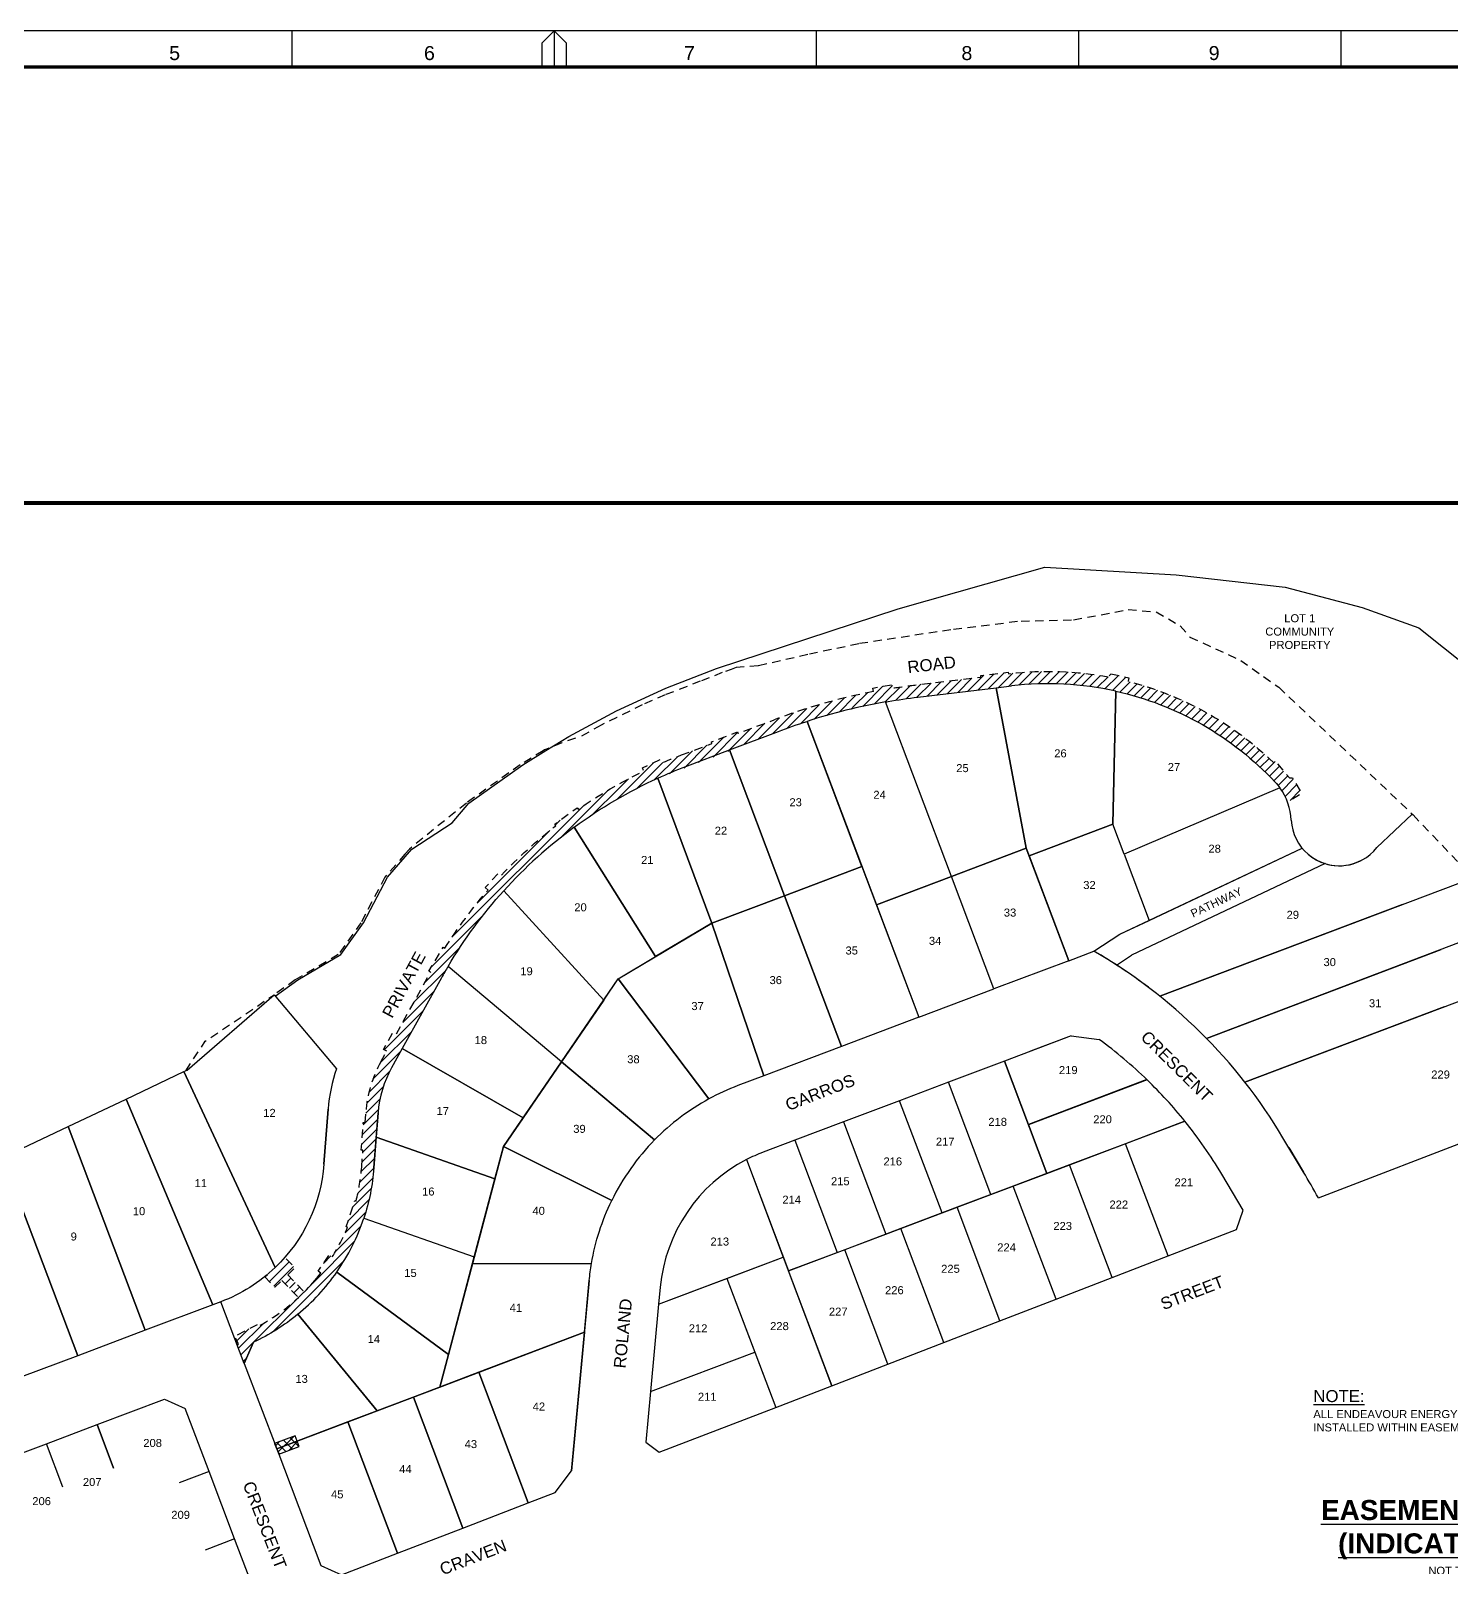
# Paper-space layout 'Duct (2)' of a CAD drawing. Header units: metres. Extents: x 5 to 810, y -4 to 572.
# Drawn here: x 276.8 to 631.6, y 188.1 to 572.1 of the extents above; entities that cross this region are included whole.
import ezdxf
from ezdxf.enums import TextEntityAlignment as Align

# ---------------------------------------------------------------- set-up
doc = ezdxf.new("R2010")
doc.units = ezdxf.units.M
doc.header["$LTSCALE"] = 0.7
doc.linetypes.add('Dash', pattern=[5, 3, -2])
for name, color, linetype in [('_User Miscellaneous1', 3, 'Continuous'), ('Cadastre Developer_SP_NEW', 4, 'Continuous'), ('Cadastre Roads_SP_EXT', 4, 'Continuous'), ('Notes', 7, 'Continuous'), ('SupportsUG_SP_EXT', 7, 'Continuous')]:
    doc.layers.add(name, color=color, linetype=linetype)
doc.styles.add('ARIAL', font='arial.ttf', dxfattribs={"height": 2})
doc.styles.add('iecISOCP', font='isocp.shx')
doc.styles.get("Standard").update_dxf_attribs({"font": 'arial.ttf'})
pattern_1 = [(45, (-957.3103754506483, 7.516960504043709), (-1.122532015133644, 1.122532015133644), [])]

# ---------------------------------------------------------------- blocks, each defined once
blk = doc.blocks.new('A1_FRAME_TITLE')
at = {"layer": 'Notes', "linetype": 'Continuous'}
for p, q in [((351.1503024543155, 565.4226278895176), (351.1503024543155, 574.4665877261273)), ((413.6591915269796, 571.4665877261273), (416.6591915269796, 574.4665877261273)), ((416.6591915269796, 574.4665877261273), (416.6591915269796, 565.4226278895176)), ((416.6591915269796, 574.4665877261273), (419.6591915269796, 571.4665877261273)), ((482.1680805996434, 565.4226278895176), (482.1680805996434, 574.4665877261275)), ((547.6769696723075, 565.4226278895176), (547.6769696723075, 574.4665877261275)), ((613.1858587449715, 565.4226278895176), (613.1858587449715, 574.4665877261275)), ((413.6591915269796, 565.4226278895176), (413.6591915269796, 571.4665877261273)), ((419.6591915269796, 571.4665877261273), (419.6591915269796, 565.4226278895176))]:
    blk.add_line(p, q, dxfattribs=at)
at = {"layer": 'Notes', "color": 7, "linetype": 'Continuous'}
blk.add_lwpolyline([(14.56189725438588, -1.860885461775524), (818.756485799573, -1.860885461775524), (818.7564857995733, 574.4665877261275), (14.56189725438588, 574.4665877261273)], close=True, dxfattribs=at)
at = {"layer": 'Notes', "color": 7, "linetype": 'Continuous', "const_width": 0.8}
blk.add_lwpolyline([(23.60585709099558, 7.183074374834177), (809.7125259629634, 7.183074374834177), (809.7125259629636, 565.4226278895176), (23.60585709099558, 565.4226278895176)], close=True, dxfattribs=at)
at = {"layer": 'Notes', "color": 7, "style": 'ARIAL'}
for s, p in [('5', (320.478286852704, 567.1332776528639)), ('6', (384.10969960492, 567.1332776528639)), ('7', (449.0571808162485, 567.1332776528639)), ('8', (518.3344910642804, 567.1332776528639)), ('9', (580.0884817394176, 567.1332776528639))]:
    blk.add_text(s, height=3.50000011, dxfattribs=at).set_placement(p)
at = {"layer": 'Notes', "color": 7}
blk.add_attdef('EPD_REF_NO', text='', height=5, dxfattribs=at).set_placement((774.726771091829, 53.98187509759555), align=Align.CENTER)
at = {"layer": 'Notes', "color": 3, "style": 'iecISOCP', "flags": 8}
blk.add_attdef('VERSION_NO', text='', height=2.5, rotation=90, dxfattribs=at).set_placement((287.4224012798108, 45.74993239720948), align=Align.MIDDLE_CENTER)
at = {"layer": 'Notes', "color": 7, "style": 'ARIAL'}
for tag, p in [('CAP_NO', (498.5478923660193, 44.66700528650244)), ('IE_NUM', (498.4101359559043, 39.02012589159403)), ('REF_No_1', (320.6008561090195, 33.51949993216431)), ('REF_1', (342.16054493258, 33.51949993216431)), ('GEN_WO', (427.0684635505513, 32.97317748341493)), ('HV_SWITCH', (498.8234070691183, 33.3732449213046)), ('REF_No_2', (320.6008561090195, 27.51949993216431)), ('REF_2', (342.16054493258, 27.51949993216431)), ('OH_WO', (427.0684635505513, 27.02163636722753)), ('UBD_REF', (498.4101359559043, 27.03772077557437)), ('REF_No_3', (320.6008561090195, 21.51949993216431)), ('REF_3', (342.16054493258, 21.51949993216431)), ('UG_WO', (427.0684635505513, 21.2620772497778)), ('GIS_MAP_No', (498.4101359559043, 21.25311211542544)), ('REF_No_4', (320.6008561090195, 15.51949993216431)), ('REF_4', (342.16054493258, 15.51949993216431)), ('SUB_WO', (427.0684635505513, 15.02163636722753)), ('HV_OP_DIAG', (498.6866353999584, 15.4090681917512)), ('LGA', (498.3055387675075, 8.98739204353933))]:
    blk.add_attdef(tag, p, '', height=2, dxfattribs=at)
at = {"layer": 'Notes', "color": 7, "style": 'ARIAL', "width": 1.1}
for tag, p in [('T1', (669.7336692303045, 40.67536771758068)), ('T2', (669.7336692303045, 35.55624569445263)), ('T3', (669.7336692303045, 30.12998309593559)), ('T4', (669.7336692303045, 24.8674701717573)), ('T5', (669.7336692303045, 19.44120757324026)), ('T6', (669.7336692303045, 14.17869464906198))]:
    blk.add_attdef(tag, text='', height=3.5, dxfattribs=at).set_placement(p, align=Align.CENTER)
at = {"layer": 'Notes', "color": 7, "style": 'ARIAL'}
for tag, height, p in [('scale', 2, (553.1163330364025, 34.47879369444263)), ('DRAWN', 2, (553.1163330364025, 26.1405603708929)), ('REV', 5, (805.4143986404372, 18.30539066585652)), ('CHD', 2, (553.1163330364025, 10.1405603708929)), ('DESIGN', 2, (590.976771091829, 10.36449731482571))]:
    blk.add_attdef(tag, text='', height=height, dxfattribs=at).set_placement(p, align=Align.CENTER)
blk.add_attdef('NUM', text='', height=7, dxfattribs=at).set_placement((777.726771091829, 21.32844329410909), align=Align.MIDDLE_CENTER)
for tag, p in [('NS', (777.4805689320945, 9.328486294109098)), ('SHTS', (789.290632990849, 9.328486294109098))]:
    blk.add_attdef(tag, text='', height=2, dxfattribs=at).set_placement(p, align=Align.MIDDLE)
at = {"layer": 'Notes', "style": 'iecISOCP'}
blk.add_attdef('ExportID', (23.62921160434024, 3.555971570965539), '', height=2.5, dxfattribs=at)
at = {"layer": 'Notes', "style": 'iecISOCP', "flags": 1}
for tag, p in [('ProjectType', (28.72233209693896, -25.6308994435426)), ('ProjectNumber', (38.10789362805436, -25.65165894736037)), ('DrawingNumber', (50.06152033880592, -25.63730838869446)), ('ProjectDescription', (62.11194465570709, -25.65905488745761)), ('ExportDate', (74.83183704496761, -25.6233143656475)), ('ExportUserName', (83.70228826455362, -25.63399521623455)), ('DesignerCompanyName', (96.03208477340041, -25.62734495734071)), ('ExportAreaOfInterest', (111.6473673675904, -25.6474283478808)), ('GIS_SUCCESS', (126.5449747794112, -25.61438358319015)), ('CAD_SUCCESS', (136.3362849891977, -25.61669671671848)), ('DEPOTCODE', (146.6534018849935, -25.710726464245)), ('ExportCategories', (154.6303710762857, -25.63105814537289)), ('Comments', (168.9326072871426, -25.71690044074285)), ('EPD_-_VERSION_1.5', (176.3500769049209, -25.71690044074285))]:
    blk.add_attdef(tag, p, '', height=1, dxfattribs=at)

psp = doc.layouts.new('Duct (2)')

# ---------------------------------------------------------------- hatches: boundary and pattern name
at = {"layer": '_User Miscellaneous1'}
h = psp.add_hatch(dxfattribs=at)
h.set_pattern_fill('ANSI31', color=3, scale=0.5)
h.set_pattern_definition(pattern_1)
h.paths.add_polyline_path([(550.9067073792621, 409.50823345819), (551.1019802715682, 410.3872017873589), (546.2502681683336, 411.4650652598727), (546.0549952758529, 410.5860969307039, 0.07692051414474656), (521.4175988950083, 411.4298724630464), (521.0149548489653, 411.3816060744364), (520.9681792617712, 411.7718136808041), (514.067582098528, 410.9446143129978), (514.1143576855475, 410.5544067084927), (498.0041121504903, 408.6232137161015, 0.009776483468760803), (492.1721871058035, 407.8081670200507), (492.0153895394697, 408.6954487221453), (487.1212215918868, 407.8305671684582), (487.2780191488475, 406.9432854653119, 0.008108584808235958), (482.4987842193636, 405.936464610259), (482.4987842193636, 402.768832217017, -0.01342715564156093), (490.2591666856251, 404.3535820389304, -0.001187), (490.9490586856782, 404.4735800394926, -0.01269681613619627), (498.3607589942892, 405.5517041563547), (517.9332656856795, 407.8930220393602), (521.7750724496946, 408.3525903602552, -0.08470890915263705), (547.8151346856548, 407.0506210386891, -0.1513109273701783), (587.6259616635746, 384.2926581270851, -0.03093436720442471), (588.8052746856638, 382.8616980392624, -0.06656993552438127), (590.692508740198, 379.3614841413428), (594.2497756197054, 381.4817303739626), (591.934822893113, 385.365668259016), (591.1743299902237, 385.3849190235276), (587.5633123319649, 389.5454133249957), (587.1757676106581, 389.2090516504038, 0.1311431830837085)])
h = psp.add_hatch(dxfattribs=at)
h.set_pattern_fill('ANSI31', color=3, scale=0.5)
h.set_pattern_definition(pattern_1)
h.paths.add_polyline_path([(482.4987842193636, 405.9364646102589, 0.03481477905170576), (462.4478272268116, 399.8776336844761), (453.4548964136566, 396.4613245394219), (453.3083845844312, 396.8469953578103), (446.8113977433468, 394.378866109452), (446.9579095722229, 393.9931952919949), (439.3364429405026, 391.097889334909, 0.01088523011580018), (434.4702049457637, 389.1270078927416), (434.0875994895405, 389.9674708008904), (429.5642483895581, 387.9082974655691), (429.9468538463052, 387.0678345564891, 0.01536232980399449), (423.3702988745986, 383.6563204451769), (423.5817343631634, 380.2490047539895, -0.02366353779557281), (433.4707766856236, 385.3246640389922), (451.3768404194466, 392.14512231623), (451.2992826856143, 392.3504150392625), (463.5333531075166, 396.9945333639538, -0.0128908360405042), (470.7097126856615, 399.5090550393004, -0.02074032662465903), (482.4987842193636, 402.768832217017)])
h = psp.add_hatch(dxfattribs=at)
h.set_pattern_fill('ANSI31', color=3, scale=0.5)
h.set_pattern_definition(pattern_1)
edge = h.paths.add_edge_path()
edge.add_arc((482.1194370186355, 278.3698098815053), 117.4990765072053, 119.8807945678225, 126.30520756949329, ccw=False)
edge.add_line((423.5817343631634, 380.2490047539895), (423.3702988745986, 383.6563204451769))
edge.add_arc((482.1629990860932, 278.3632859620183), 120.5952101404957, 119.1777754256647, 124.6692086685593)
edge.add_line((413.5639076440648, 377.5467995222796), (413.2825662339974, 377.9295132313061))
edge.add_line((413.2825662339974, 377.9295132313061), (407.6828327402991, 373.8130238525707))
edge.add_line((407.6828327402991, 373.8130238525707), (407.9641741502501, 373.4303101435441))
edge.add_arc((482.1629990885864, 278.3632859629927), 120.5952101402681, 127.9716681509288, 136.7120744896186)
edge.add_line((394.3796628782084, 361.051196763491), (393.6686278686911, 361.6614433959264))
edge.add_line((393.6686278686911, 361.6614433959264), (390.3368734902406, 357.9735832059894))
edge.add_line((390.3368734902406, 357.9735832059894), (391.0315597772651, 357.3459769640256))
edge.add_arc((482.1629990874368, 278.3632859619989), 120.5952101398108, 139.0848591222845, 147.6986465703919)
edge.add_line((380.2299929121868, 342.8060276847219), (379.8128742390481, 343.0532037666205))
edge.add_line((379.8128742390481, 343.0532037666205), (376.2698044240178, 337.0741439502824))
edge.add_line((376.2698044240178, 337.0741439502824), (376.6869140401154, 336.8269732355883))
edge.add_line((376.6869140401154, 336.8269732355883), (368.1379230448754, 321.4186672478558))
edge.add_line((368.1379230448754, 321.4186672478558), (367.333249413984, 321.8651243489373))
edge.add_line((367.333249413984, 321.8651243489373), (364.9220138053579, 317.5192248061437))
edge.add_line((364.9220138053579, 317.5192248061437), (365.7266874365405, 317.0727677050622))
edge.add_line((365.7266874365405, 317.0727677050622), (364.2657987330062, 314.4397294710197))
edge.add_arc((391.019060258398, 299.5962163670126), 30.59521014006669, 150.9771707545008, 175.6921950966252)
edge.add_line((360.5102843229115, 301.894362235559), (360.3125432991592, 299.2692736065153))
edge.add_line((360.3125432991592, 299.2692736065153), (359.8776144275844, 299.30203565435))
edge.add_line((359.8776144275844, 299.30203565435), (359.3555682112283, 292.3716700248558))
edge.add_line((359.3555682112283, 292.3716700248558), (359.7904970797763, 292.3389079779524))
edge.add_line((359.7904970797763, 292.3389079779524), (359.4737074960278, 288.1333984540177))
edge.add_arc((310.2084977429993, 291.8444171616933), 49.40478268203002, 345.69152497243675, 355.69219509708444, ccw=False)
edge.add_line((358.0807038220785, 279.634403362324), (357.7590473794198, 279.7410416830469))
edge.add_line((357.7590473794198, 279.7410416830469), (355.5997802605207, 273.2279779616881))
edge.add_line((355.5997802605207, 273.2279779616881), (355.9209035994088, 273.1038594678176))
edge.add_arc((310.2084977429998, 291.8444171616944), 49.4047826820297, 328.04154786938597, 337.7080111957062, ccw=False)
edge.add_line((352.1251033677061, 265.6942599009545), (351.4090585964086, 266.1926948888365))
edge.add_line((351.4090585964086, 266.1926948888365), (348.5696517265105, 262.1136424712975))
edge.add_line((348.5696517265105, 262.1136424712975), (349.2856964440005, 261.6152075201518))
edge.add_arc((310.2084902850263, 291.844418885573), 49.40478985853777, 314.9855386133473, 322.27530351216615, ccw=False)
edge.add_line((345.1341336877638, 256.9011406496791), (341.0027161430271, 261.2062942911077))
edge.add_line((341.0027161430271, 261.2062942911077), (342.7884517123975, 262.9201566683266))
edge.add_line((342.7884517123975, 262.9201566683266), (340.2670331722804, 265.5470218643275))
edge.add_arc((310.168744149724, 291.8926560683724), 39.99999304623291, 313.81986382965897, 318.8036924090027, ccw=False)
edge.add_arc((310.168720548743, 291.8926851211978), 40.00003034959668, 308.8359840586412, 313.8198594072902, ccw=False)
edge.add_line((335.252465316993, 260.7348903280815), (337.7741873426066, 258.1077089574326))
edge.add_line((337.7741873426066, 258.1077089574326), (339.5597623677443, 259.8214172521044))
edge.add_line((339.5597623677443, 259.8214172521044), (343.6912352163679, 255.5162059811512))
edge.add_arc((310.2084902850265, 291.8444188855731), 49.4047898585377, 298.96711080596515, 312.665937904253, ccw=False)
edge.add_line((334.1355999103528, 248.6202741751929), (333.9267232774228, 249.0293446196381))
edge.add_line((333.9267232774228, 249.0293446196381), (327.7369529332436, 245.8687682360548))
edge.add_line((327.7369529332436, 245.8687682360548), (328.7155967432709, 243.9521619923551))
edge.add_line((328.7155967432709, 243.9521619923551), (328.4664599648507, 243.5071770343164))
edge.add_line((328.4664599648507, 243.5071770343164), (330.152358685672, 239.0447190398488))
edge.add_line((330.152358685672, 239.0447190398488), (332.41894768562, 244.3408120390166))
edge.add_arc((310.1689312298897, 291.8923554431593), 52.4996429739892, 295.0755355359139, 309.4240195937929)
edge.add_arc((310.1688408640427, 291.8925607353302), 52.4998589427655, 309.4239534939027, 325.1400273730089)
edge.add_arc((310.1688485165761, 291.8926047908703), 52.49987784443127, 325.1399831473153, 341.6218619835369)
edge.add_arc((310.1689968655534, 291.8926059525676), 52.49973742807828, 341.6218097350423, 355.6780266065037)
edge.add_line((362.5194410657848, 287.9361653735094), (363.0967316856777, 295.5747030390564))
edge.add_line((363.0967316856777, 295.5747030390564), (363.559426904369, 301.6969467010579))
edge.add_arc((390.9812744307034, 299.6245107709225), 27.50004931708384, 151.0333476369267, 175.6780253677929, ccw=False)
edge.add_line((366.9214336856335, 312.9427980393335), (369.5991046856443, 317.7660970393706))
edge.add_line((369.5991046856443, 317.7660970393706), (379.3889140587066, 335.400515730422))
edge.add_arc((482.1195036422381, 278.369268688756), 117.4995198939448, 149.3415736017571, 150.9630016638841, ccw=False)
edge.add_arc((482.120376607773, 278.3686632162946), 117.5005795803963, 137.8921443962628, 149.3415366891093, ccw=False)
edge.add_arc((482.1195191162277, 278.3694446437354), 117.4994194519658, 126.30513438073561, 137.8921467154437, ccw=False)
h = psp.add_hatch(dxfattribs=at)
h.set_pattern_fill('ANSI37', color=3, scale=0.5)
h.set_pattern_definition([(45, (-0.4950565249167198, 1.306373476653647), (-1.122532015133644, 1.122532015133644), []), (135, (-0.4950565249167198, 1.306373476653647), (-1.122532015133644, -1.122532015133644), [])])
h.paths.add_polyline_path([(342.8873455812578, 220.9599462375404), (337.7442531607309, 219.0109465160054), (338.7429544285309, 216.3755367054789), (343.8860468907892, 218.3245363806813)])

# ---------------------------------------------------------------- linework, layer by layer
at = {"layer": '_User Miscellaneous1', "const_width": 1}
psp.add_lwpolyline([(704.7227820567159, 156.4450309452538), (129.0037749573653, 156.4450309452538), (129.0037749573653, 454.0252760605592), (704.7227820567159, 454.0252760605592)], close=True, dxfattribs=at)
at = {"layer": '_User Miscellaneous1', "color": 3, "flags": 128}
psp.add_lwpolyline([(337.7356649595414, 219.0336093795824), (338.7429544120764, 216.3755366992434), (343.8860468907892, 218.3245363806813), (342.8873455739308, 220.9599462568751)], close=True, dxfattribs=at)
at = {"layer": 'Cadastre Developer_SP_NEW', "linetype": 'Dash'}
for p, q in [((537.2668676856492, 424.8594990385834), (550.9145826856193, 427.4374010389809)), ((550.9145826856193, 427.4374010389809), (557.8900816856703, 426.8308360394228)), ((557.8900816856703, 426.8308360394228), (563.9051856856613, 423.3936330391232)), ((506.643077685666, 422.3910760389779), (483.6158876856725, 418.8918460387874)), ((523.2361996856571, 424.4228870397571), (506.643077685666, 422.3910760389779)), ((536.7816056856473, 424.7615220392261), (523.2361996856571, 424.4228870397571)), ((563.9051856856613, 423.3936330391232), (566.3314456856397, 420.562996038622)), ((483.6158876856725, 418.8918460387874), (470.8606306856318, 416.1827650390703)), ((566.3314456856397, 420.562996038622), (579.0044016856637, 414.7285200398553)), ((470.8606306856318, 416.1827650390703), (458.5206346856367, 413.3691610390458)), ((579.0044016856637, 414.7285200398553), (588.4845696857019, 408.0314210387085)), ((449.5361976856302, 411.6830430388588), (444.0115476856527, 409.5252670388807)), ((451.7474866856292, 412.4889320390437), (450.2954826856667, 411.9813730394605)), ((453.0157816856454, 412.9322890391711), (451.7474866856292, 412.4889320390437)), ((458.5206346856367, 413.3691610390458), (453.0157816856454, 412.9322890391711)), ((444.0115476856527, 409.5252670388807), (437.6868056856265, 407.0551720395822)), ((588.4845696857019, 408.0314210387085), (603.752377685677, 393.5516300391544)), ((429.5464416856348, 403.6272290390123), (423.1957766856585, 400.4660850385342)), ((435.2318576856569, 406.1254990393434), (429.5464416856348, 403.6272290390123)), ((437.381084685615, 406.914312038957), (435.2318576856569, 406.1254990393434)), ((423.1957766856585, 400.4660850385342), (419.2821946856502, 398.5549580393497)), ((419.2821946856502, 398.5549580393497), (413.6382326856192, 395.3844250388581)), ((404.7917026856385, 392.1786830391873), (399.0538126856491, 388.6470670387287)), ((409.4155416856456, 394.1458830390263), (406.0223276856641, 392.7021080389757)), ((412.8851476856444, 395.3201470388237), (409.4155416856456, 394.1458830390263)), ((603.752377685677, 393.5516300391544), (622.0368376856723, 376.1222950391609)), ((399.0538126856491, 388.6470670387287), (385.6066846856202, 379.085015039346)), ((385.6066846856202, 379.085015039346), (371.3883136856539, 367.6055890390787)), ((622.0368376856723, 376.1222950391609), (637.9494786856167, 359.466200039177)), ((370.2730446856522, 366.3207070393626), (365.2874486856681, 360.5768040394548)), ((371.3883136856539, 367.6055890390787), (370.2730446856522, 366.3207070393626)), ((365.2874486856681, 360.5768040394548), (359.2737546856451, 349.1719190398369)), ((359.2737546856451, 349.1719190398369), (353.6176216856629, 341.2070250393961)), ((353.6176216856629, 341.2070250393961), (342.8922426856525, 334.8912020394716)), ((342.8922426856525, 334.8912020394716), (337.5895263380889, 331.2041391501341)), ((368.1379230449029, 321.4186672479052), (376.7113554915932, 336.8710253773395)), ((364.2657987341454, 314.4397294720773), (365.7266874365678, 317.0727677051116)), ((360.3125432991592, 299.2692736065153), (360.5102843229479, 301.8943622358281)), ((359.4737071951904, 288.1333996415276), (359.7904970797763, 292.3389079779524))]:
    psp.add_line(p, q, dxfattribs=at)
at = {"layer": 'Cadastre Developer_SP_NEW'}
for p, q in [((517.9332656856795, 407.8930220393602), (521.775044685689, 408.3525870390374)), ((517.9332656856795, 407.8930220393602), (525.4432636856154, 367.8137320395697)), ((525.4432636856154, 367.8137320395697), (517.9332656856795, 407.8930220393602)), ((521.775044685689, 408.3525870390374), (521.775044685689, 408.3525870390374)), ((547.8151346856548, 407.0506210386891), (547.0680326856609, 373.7919580390815)), ((547.8151346856548, 407.0506210386891), (547.0680326856609, 373.7919580390815)), ((506.7339026856871, 360.7455050390352), (490.2591666856251, 404.3535820389304)), ((484.4113796856773, 363.2411990393091), (470.7097126856615, 399.5090550393004)), ((470.7097126856615, 399.5090550393004), (488.02454268565, 353.6772780394319)), ((405.1668026856432, 392.4094190396506), (404.7917026856385, 392.1786830391873)), ((406.0223276856641, 392.7021080389757), (405.1668026856432, 392.4094190396506)), ((451.2992826856143, 392.3504150392625), (465.0586226856622, 355.9299030391637)), ((446.9297486856749, 349.0809780391071), (433.4707766856236, 385.3246640389923)), ((588.8052746856638, 382.8616980392624), (549.8936096856423, 366.3127500390772)), ((588.8052746856638, 382.8616980392624), (549.8936096856423, 366.3127500390772)), ((588.8052746856638, 382.8616980392624), (588.8052746856638, 382.8616980392624)), ((613.0360926875665, 367.9714160425726), (621.8319604091166, 376.3175906449694)), ((412.5498286856391, 373.0593160394717), (432.8745136856387, 340.7166160395507)), ((526.1677566856897, 365.896023039161), (547.0680326856609, 373.7919580390815)), ((547.0680326856609, 373.7919580390815), (526.1677566856897, 365.896023039161)), ((547.0680326856609, 373.7919580390815), (526.1677566856897, 365.896023039161)), ((549.8936096856423, 366.3127500390772), (547.0680326856609, 373.7919580390815)), ((525.4432636856154, 367.8137320395697), (506.7339026856871, 360.7455050390352)), ((536.0632746856363, 339.7029180390898), (525.4432636856154, 367.8137320395697)), ((525.4432636856154, 367.8137320395697), (526.1677566856897, 365.896023039161)), ((526.1677566856897, 365.896023039161), (525.4432636856154, 367.8137320395697)), ((526.1677566856897, 365.896023039161), (536.0632746856363, 339.7029180390898)), ((526.1677566856897, 365.896023039161), (536.0632746856363, 339.7029180390898)), ((548.8013156856696, 346.3043030392516), (594.318660655751, 367.8477895524491)), ((548.8013156856696, 346.3043030392516), (594.318660655751, 367.8477895524491)), ((549.8936096856423, 366.3127500390772), (556.1403334972807, 349.777880668801)), ((556.1403339272883, 349.7778808729861), (594.318660655751, 367.8477895524491)), ((556.1403339272883, 349.7778808729861), (594.318660655751, 367.8477895524491)), ((465.0586226856622, 355.9299030391637), (484.4113796856773, 363.2411990393091)), ((484.4113796856773, 363.2411990393091), (498.6445536856127, 325.5664640389521)), ((600.1056397274306, 363.9486686395619), (551.7431117678393, 341.0585495507188)), ((419.9357296856406, 329.870038038506), (394.9485866856348, 357.156132039069)), ((506.7339026856871, 360.7455050390352), (488.02454268565, 353.6772780394319)), ((517.3539146856574, 332.6346910394866), (506.7339026856871, 360.7455050390352)), ((558.8253192446364, 330.8024439433727), (637.023093345394, 360.4358670007575)), ((446.9297486856749, 349.0809780391071), (465.0586226856622, 355.9299030391637)), ((479.2917966856558, 318.2551670385662), (465.0586226856622, 355.9299030391637)), ((488.02454268565, 353.6772780394319), (498.6445536856127, 325.5664640389521)), ((558.8253192446364, 330.8024439433727), (619.3774128072482, 353.7489513870466)), ((619.3774128072482, 353.7489513870466), (558.8253192446364, 330.8024439433727)), ((548.8013156856696, 346.3043030392516), (556.1403339272883, 349.7778808729861)), ((647.430480650678, 349.4617293406416), (570.4417698035768, 320.2864868421245)), ((423.5652466856927, 335.1766110392425), (446.9297486856749, 349.0809780391071)), ((432.8745136856387, 340.7166160395507), (446.9297486856749, 349.0809780391071)), ((459.939038685633, 310.9438710393522), (446.9297486856749, 349.0809780391071)), ((542.3555216856703, 342.0800720391933), (548.8013156856696, 346.3043030392516)), ((542.3555216856703, 342.0800720391933), (548.8013156856696, 346.3043030392516)), ((548.8013156856696, 346.3043030392516), (548.8013156856696, 346.3043030392516)), ((536.0632746856363, 339.7029180390898), (542.3555216856703, 342.0800720391933)), ((536.0632746856363, 339.7029180390898), (542.3555216856703, 342.0800720391933)), ((570.4417698035768, 320.2864868421245), (629.087473589746, 342.5105585357312)), ((570.4417698035768, 320.2864868421245), (629.087473589746, 342.5105585357312)), ((409.3960226856225, 314.4603510391105), (381.043773685692, 338.2844920385767)), ((423.5652466856927, 335.1766110392425), (432.8745136856387, 340.7166160395507)), ((536.0632746856363, 339.7029180390898), (536.0632746856363, 339.7029180390898)), ((548.0123128937449, 338.6135821411282), (551.7431117678393, 341.0585495507188)), ((580.0488360023528, 309.3394573446501), (657.555031511286, 338.7108042281259)), ((379.3888986856846, 335.4004880389336), (369.5991046856443, 317.7660970393706)), ((409.3960226856225, 314.4603510391105), (423.5652466856927, 335.1766110392425)), ((419.9357296856406, 329.870038038506), (423.5652466856927, 335.1766110392425)), ((423.5652466856927, 335.1766110392425), (446.1584336856549, 305.1447530392695)), ((315.8711926856713, 312.351629039659), (337.5962226856436, 331.1961920386318)), ((337.5962226856436, 331.1961920386318), (353.1794686856383, 312.7022610394422)), ((409.3960226856225, 314.4603510391105), (419.9357296856406, 329.870038038506)), ((629.7785989229969, 328.1847910316799), (580.0488360023528, 309.3394573446501)), ((536.6490476856643, 320.8963090399418), (520.0204866856157, 314.6141890393708)), ((536.6490476856643, 320.8963090399418), (526.4775991025317, 317.0536277288709)), ((536.6490476856643, 320.8963090399418), (543.6597476856487, 320.0049340393532)), ((369.5991046856443, 317.7660970393706), (366.9214336856321, 312.9427980393309)), ((399.7987226856576, 300.4285200400416), (369.5991046856443, 317.7660970393706)), ((300.6417426856869, 305.114063038877), (315.0928666856425, 311.9817420387778)), ((315.0928666856425, 311.9817420387778), (315.8711926856713, 312.351629039659)), ((315.0928666856425, 311.9817420387778), (337.8644736856741, 263.0318520398948)), ((394.8911776856921, 293.2533940397341), (409.3960226856225, 314.4603510391105)), ((409.3960226856225, 314.4603510391105), (399.7987226856576, 300.4285200400416)), ((432.6377206856205, 294.9305610390518), (409.3960226856225, 314.4603510391105)), ((520.0204866856157, 314.6141890393708), (505.983788685634, 309.3112520393122)), ((530.622826685657, 286.5501490388203), (520.0204866856157, 314.6141890393708)), ((520.0204866856157, 314.6141890393708), (526.0284796856513, 298.7112330397729)), ((598.3930626856682, 280.4017900390688), (681.6586346856138, 312.5437980391223)), ((505.983788685634, 309.3112520393122), (493.8227046856709, 304.7169040389497)), ((516.5861296856829, 281.2472110394526), (505.983788685634, 309.3112520393122)), ((555.5687346862915, 309.9723400384325), (525.995066425291, 298.7996759409223)), ((555.6438566856605, 309.8996550398085), (526.0284796856513, 298.7112330397729)), ((286.1906186856731, 298.2463840399075), (300.6417426856869, 305.114063038877)), ((493.8227046856709, 304.7169040389497), (479.7860066856892, 299.4139670388911)), ((504.425044685654, 276.6528640393306), (493.8227046856709, 304.7169040389497)), ((350.0549896856473, 288.8782140392948), (351.0949736856792, 302.6389710394803)), ((362.5194436856482, 287.9362000389162), (363.55942768568, 301.6969570391018)), ((363.55942768568, 301.6969570391018), (363.0967316856777, 295.5747030390564)), ((399.7987226856576, 300.4285200400416), (394.8911776856921, 293.2533940397341)), ((530.622826685657, 286.5501490388203), (565.0784566856391, 299.5671740392361)), ((530.622826685657, 286.5501490388203), (565.0784566856391, 299.5671740392361)), ((565.0784566856391, 299.5671740392361), (550.2675106856559, 293.9717320393909)), ((269.8777286856139, 290.4939280389015), (286.1906186856731, 298.2463840399075)), ((305.4227816856519, 247.3402390390772), (286.1906186856731, 298.2463840399075)), ((479.7860066856892, 299.4139670388911), (467.624922685668, 294.8196200397003)), ((479.7860066856892, 299.4139670388911), (490.3883476856217, 271.349927039272)), ((526.0284796856513, 298.7112330397729), (530.622826685657, 286.5501490388203)), ((363.0967316856777, 295.5747030390564), (362.5194436856482, 287.9362000389162)), ((392.7632436856447, 285.2255770400304), (363.0967316856777, 295.5747030390564)), ((394.8911776856921, 293.2533940397341), (381.1116416856466, 241.2688950397212)), ((387.1307816856361, 263.9766220389072), (394.8911776856921, 293.2533940397341)), ((392.7632436856447, 285.2255770400304), (394.8911776856921, 293.2533940397341)), ((394.8911776856921, 293.2533940397341), (421.9072226856306, 279.7447130385924)), ((467.624922685668, 294.8196200397003), (459.7258656856657, 291.8354270396892)), ((467.624922685668, 294.8196200397003), (478.2272636856587, 266.7555790389094)), ((550.2675106856559, 293.9717320393909), (536.2354896856641, 288.6705620395157)), ((560.8665206856613, 265.9165060384337), (550.2675106856559, 293.9717320393909)), ((594.6816166856379, 286.8738590398941), (589.5638356856589, 295.465036039627)), ((591.0386586856848, 292.9892620392282), (594.6816166856379, 286.8738590398941)), ((288.5843856856745, 240.9787600388888), (269.8777286856139, 290.4939280389015)), ((455.5646476856718, 289.9862890387092), (466.0753886856191, 262.1647110389683)), ((455.5646476856718, 289.9862890387092), (464.7587776856899, 265.649735038555)), ((536.2354896856641, 288.6705620395157), (522.2034696856799, 283.3693920387093)), ((546.8725386856177, 260.5146510390703), (536.2354896856641, 288.6705620395157)), ((387.590764685644, 265.7119490387056), (392.7632436856447, 285.2255770400304)), ((516.5861296856829, 281.2472110394526), (530.622826685657, 286.5501490388203)), ((579.617434685636, 277.381279039583), (574.2715416856745, 286.355385039388)), ((504.425044685654, 276.6528640393306), (516.5861296856829, 281.2472110394526)), ((522.2034696856799, 283.3693920387093), (508.1714496856375, 278.0682210385937)), ((532.8785556856246, 255.1127960387755), (522.2034696856799, 283.3693920387093)), ((490.3883476856217, 271.349927039272), (504.425044685654, 276.6528640393306)), ((508.1714496856375, 278.0682210385937), (494.1394286856457, 272.7670510396499)), ((518.8845736856974, 249.7109410394121), (508.1714496856375, 278.0682210385937)), ((577.9329146856262, 272.5043510398034), (579.617434685636, 277.381279039583)), ((359.9910426856886, 275.3400780394811), (387.590764685644, 265.7119490387056)), ((494.1394286856457, 272.7670510396499), (480.1074086856615, 267.4658810388435)), ((504.8905906857044, 244.3090860391173), (494.1394286856457, 272.7670510396499)), ((478.2272636856587, 266.7555790389094), (490.3883476856217, 271.349927039272)), ((560.8665206856613, 265.9165060384337), (577.9329146856262, 272.5043510398034)), ((381.1116416856466, 241.2688950397212), (387.590764685644, 265.7119490387056)), ((433.63769768562, 253.8562520392377), (464.7587776856899, 265.649735038555)), ((450.6981046856899, 260.3213760391016), (464.7587776856899, 265.649735038555)), ((464.7587776856899, 265.649735038555), (476.9026256856678, 233.5053750392187)), ((480.1074086856615, 267.4658810388435), (466.0753886856191, 262.1647110389683)), ((466.0753886856191, 262.1647110389683), (478.2272636856587, 266.7555790389094)), ((490.8966086856608, 238.9072300395135), (480.1074086856615, 267.4658810388435)), ((546.8725386856177, 260.5146510390703), (560.8665206856613, 265.9165060384337)), ((353.2476726856485, 261.8850710386548), (381.1116416856466, 241.2688950397212)), ((378.9553546856559, 233.1341150397573), (387.1307816856361, 263.9766220389072)), ((387.1307816856361, 263.9766220389072), (416.8709506856912, 264.0512210386012)), ((476.9026256856678, 233.5053750392187), (466.0753886856191, 262.1647110389683)), ((416.3105313275528, 259.767562744594), (411.8926576856111, 212.2505830390517)), ((433.63769768562, 253.8562520392377), (450.6981046856899, 260.3213760391016)), ((434.034092685667, 258.1197210386533), (433.63769768562, 253.8562520392377)), ((450.6981046856899, 260.3213760391016), (457.6581616856211, 241.8983390391011)), ((450.6981046856899, 260.3213760391016), (462.874672685627, 228.0904070394251)), ((532.8785556856246, 255.1127960387755), (546.8725386856177, 260.5146510390703)), ((433.63769768562, 253.8562520392377), (431.6110096856073, 232.057960039391)), ((518.8845736856974, 249.7109410394121), (532.8785556856246, 255.1127960387755)), ((343.5090606856329, 251.3380920387942), (363.3396836856782, 227.2164810387555)), ((504.8905906857044, 244.3090860391173), (518.8845736856974, 249.7109410394121)), ((378.9553546856559, 233.1341150397573), (415.1080716856459, 246.8343610394884)), ((415.1080716856459, 246.8343610394884), (388.7351266856358, 236.8402060385931)), ((415.1080716856459, 246.8343610394884), (411.8926576856111, 212.2505830390517)), ((330.152358685672, 239.0447190398488), (332.41894768562, 244.3408120390166)), ((431.6110096856073, 232.057960039391), (457.6581616856211, 241.8983390391011)), ((457.6581616856211, 241.8983390391011), (462.874672685627, 228.0904070394251)), ((490.8966086856608, 238.9072300395135), (504.8905906857044, 244.3090860391173)), ((330.152358685672, 239.0447190398488), (338.2393096856476, 217.7045730393518)), ((378.9553546856559, 233.1341150397573), (381.1116416856466, 241.2688950397212)), ((476.9026256856678, 233.5053750392187), (490.8966086856608, 238.9072300395135)), ((388.7351266856358, 236.8402060385931), (372.3707416856714, 230.6388440396775)), ((401.0889986856428, 204.2403510393713), (388.7351266856358, 236.8402060385931)), ((372.3707416856714, 230.6388440396775), (356.0063556856412, 224.4374810386587)), ((363.3396836856782, 227.2164810387555), (378.9553546856559, 233.1341150397573)), ((384.7627966856753, 197.9382300390068), (372.3707416856714, 230.6388440396775)), ((431.6110096856073, 232.057960039391), (430.4348956856347, 219.4081230390955)), ((462.874672685627, 228.0904070394251), (476.9026256856678, 233.5053750392187)), ((338.2393096856476, 217.7045730393518), (363.3396836856782, 227.2164810387555)), ((433.7962276856933, 216.8657570392031), (462.874672685627, 228.0904070394251)), ((356.0063556856412, 224.4374810386587), (338.2393096856476, 217.7045730393518)), ((368.4365946856497, 191.6361080393333), (356.0063556856412, 224.4374810386587)), ((284.8625297948699, 208.1474557256581), (280.7528946856555, 218.9921130392838)), ((430.4348956856347, 219.4081230390955), (433.7962276856933, 216.8657570392031)), ((338.2393096856476, 217.7045730393518), (349.2935496856744, 188.5342360394213)), ((321.3478346856364, 212.047525039329), (313.8884678446107, 209.220761876461)), ((327.7263796856796, 195.215586039624), (321.3478346856364, 212.047525039329)), ((407.7907236856927, 206.8273030392963), (411.8926576856111, 212.2505830390517)), ((384.7627966856753, 197.9382300390068), (401.0889986856428, 204.2403510393713)), ((401.0889986856428, 204.2403510393713), (407.7907236856927, 206.8273030392963)), ((368.4365946856497, 191.6361080393333), (384.7627966856753, 197.9382300390068)), ((327.7263796856796, 195.215586039624), (320.3706497450939, 192.4280967172105)), ((349.2935496856744, 188.5342360394213), (354.4426356856648, 186.2342620393399)), ((354.4426356856648, 186.2342620393399), (368.4365946856497, 191.6361080393333))]:
    psp.add_line(p, q, dxfattribs=at)
at = {"layer": 'Cadastre Developer_SP_NEW', "linetype": 'Continuous'}
for p, q in [((322.2611776856875, 253.7017180392656), (300.6417426856869, 305.114063038877)), ((322.2611776856875, 253.7017180392656), (305.4227816856519, 247.3402390390772)), ((324.3053576856555, 254.4740010392059), (322.2611776856875, 253.7017180392656)), ((305.4227816856519, 247.3402390390772), (288.5843856856745, 240.9787600388888)), ((288.5843856856745, 240.9787600388888), (274.5523886856326, 235.6775270396981)), ((293.3814596856182, 223.7631350387026), (310.2198556856538, 230.124614038891)), ((310.2198556856538, 230.124614038891), (315.379175685689, 227.797845039903)), ((321.3478346856364, 212.047525039329), (315.379175685689, 227.797845039903)), ((280.7528946856555, 218.9921130392838), (293.3814596856182, 223.7631350387026)), ((293.3814596856182, 223.7631350387026), (297.4862455502807, 212.9312731118168)), ((297.4862454265019, 212.9312730649103), (293.3814596856182, 223.7631350387026)), ((268.1243306856422, 214.2210920391742), (280.7528946856555, 218.9921130392838)), ((332.6874696856767, 182.1240780394662), (327.7263796856796, 195.215586039624))]:
    psp.add_line(p, q, dxfattribs=at)
at = {"layer": 'Cadastre Developer_SP_NEW', "flags": 128}
for points in [[(411.2180909499887, 395.7411010273556), (423.1493909499852, 402.1341410278167), (435.4417379499657, 407.8021600282575), (448.05118994997, 412.7249220282595), (493.4906849499687, 427.5995940276246), (530.0559059499658, 437.9968530283134), (562.859780949949, 436.1155090275045), (590.1302529499528, 433.0360930281515), (609.3152479499706, 427.9506700279946), (623.4493149499187, 422.8742830277245), (667.8355209499725, 387.4371650273736), (676.9130799499701, 379.3391940275962), (679.9273945149628, 375.3323894877742)], [(337.8728728650033, 330.8678765528659), (343.5288099499896, 334.8900660275306), (354.2541879499342, 341.2058880281459), (359.9103209499747, 349.1707830278958), (365.9238589499739, 360.5756680284451), (372.0248799499252, 367.6044520278285), (382.0404359499237, 374.1074830273922), (386.2419033027265, 379.0850170290853), (399.6903789499786, 388.6459310277189), (405.4542349499545, 392.1935160280029), (411.2180909499887, 395.7411010273556)], [(330.152358685672, 239.0447190398488), (324.3210045900565, 254.4799123768918)]]:
    psp.add_lwpolyline(points, dxfattribs=at)
at = {"layer": 'Cadastre Developer_SP_NEW', "linetype": 'Dash', "flags": 128}
for points in [[(487.2780191487918, 406.9432854656268), (487.1212215918868, 407.8305671684582), (492.0153895394697, 408.6954487221453), (492.1721871058035, 407.8081670200507, -0.009776483522623853), (498.0041121827026, 408.6232137199629), (514.1143576855475, 410.5544067084927), (514.067582098528, 410.9446143129978), (520.9681792617712, 411.7718136808041), (521.0149548489653, 411.3816060744364), (521.417599049274, 411.4298724815387, -0.07692051365994905), (546.0549952758529, 410.5860969307039), (546.2502681683336, 411.4650652598727), (551.1019802715682, 410.3872017873589), (550.9067073792621, 409.50823345819, -0.1311431830837086), (587.1757676106581, 389.2090516504038), (587.5633123319649, 389.5454133249957), (591.1743299902237, 385.3849190235276), (591.934822893113, 385.365668259016), (594.2497756197054, 381.4817303739626), (590.692508740198, 379.3614841413427)], [(394.3633141543187, 361.0338371539626, -0.03820522368517325), (407.9641741502501, 373.4303101435441), (407.6828327402991, 373.8130238525707), (413.2825662339974, 377.9295132313061), (413.5639076440648, 377.5467995222796, -0.03934229854035873), (429.9468538463052, 387.0678345564891), (429.5642483895581, 387.9082974655691), (434.0875994895405, 389.9674708008904), (434.4702049457637, 389.1270078927416, -0.01088523004185064), (439.3364429071598, 391.0978893222425)], [(380.2299929122028, 342.8060276847471, -0.03760244557198238), (391.0315597772651, 357.3459769640256)]]:
    psp.add_lwpolyline(points, format="xyb", dxfattribs=at)
at = {"layer": 'Cadastre Developer_SP_NEW'}
for points in [[(517.9332656856795, 407.8930220393602), (525.4432636856154, 367.8137320395697), (506.7339026856871, 360.7455050390352), (490.2591666856251, 404.3535820389304, -0.001187), (490.9490586856782, 404.4735800394926, -0.012697), (498.3608666856244, 405.5517170386527), (517.9332656856795, 407.8930220393602)], [(547.8151346856548, 407.0506210386891, -0.151311), (587.625976685661, 384.2926420387018, -0.030934), (588.8052746856638, 382.8616980392624), (549.8936096856423, 366.3127500390772), (547.0680326856609, 373.7919580390815), (547.8151346856548, 407.0506210386891)], [(488.02454268565, 353.6772780394319), (506.7339026856871, 360.7455050390352), (490.2591666856251, 404.3535820389304, 0.034177), (470.7097126856615, 399.5090550393004), (484.4113796856773, 363.2411990393091), (488.02454268565, 353.6772780394319)], [(470.7097126856615, 399.5090550393004), (484.4113796856773, 363.2411990393091), (465.0586226856622, 355.9299030391637), (451.2992826856143, 392.3504150392625), (463.5332626856334, 396.9944990392912, -0.012891), (470.7097126856615, 399.5090550393004)], [(446.9297486856749, 349.0809780391071), (433.4707766856236, 385.3246640389923, -0.016021), (440.4197066856368, 388.2204690393198), (451.2992826856143, 392.3504150392625), (465.0586226856622, 355.9299030391637), (446.9297486856749, 349.0809780391071)], [(433.4707766856236, 385.3246640389923), (446.9297486856749, 349.0809780391071), (432.8745136856387, 340.7166160395507), (412.5498286856391, 373.0593160394717, -0.051737), (433.4707766856236, 385.3246640389923)], [(432.8745136856387, 340.7166160395507), (412.5498286856391, 373.0593160394717, 0.050601), (394.9485866856348, 357.156132039069), (419.9357296856406, 329.870038038506), (423.5652466856927, 335.1766110392425), (432.8745136856387, 340.7166160395507)], [(394.9485866856348, 357.156132039069), (419.9357296856406, 329.870038038506), (409.3960226856225, 314.4603510391105), (381.043773685692, 338.2844920385767, -0.049999), (394.9485866856348, 357.156132039069)], [(446.9297486856749, 349.0809780391071), (459.939038685633, 310.9438710393522), (453.4351436856605, 308.4867580397192, 0.034676), (446.1584336856549, 305.1447530392695), (423.5652466856927, 335.1766110392425), (446.9297486856749, 349.0809780391071)], [(379.3888986856846, 335.4004880389336), (369.5991046856443, 317.7660970393706), (399.7987226856576, 300.4285200400416), (409.3960226856225, 314.4603510391105), (381.043773685692, 338.2844920385767, 0.007075), (379.3888986856846, 335.4004880389336)], [(423.5652466856927, 335.1766110392425), (446.1584336856549, 305.1447530392695, 0.07368999999999999), (432.6377206856205, 294.9305610390518), (409.3960226856225, 314.4603510391105), (419.9357296856406, 329.870038038506), (423.5652466856927, 335.1766110392425)], [(337.8644736856741, 263.0318520398948), (315.0928666856425, 311.9817420387778), (315.8711926856713, 312.351629039659), (337.5962226856436, 331.1961920386318), (353.1794686856383, 312.7022610394422, 0.064498), (351.0949736856792, 302.6389710394803), (350.0549896856473, 288.8782140392948, -0.184699), (337.8644736856741, 263.0318520398948)], [(363.0967316856777, 295.5747030390564), (392.7632436856447, 285.2255770400304), (394.8911776856921, 293.2533940397341), (399.7987226856576, 300.4285200400416), (369.5991046856443, 317.7660970393706), (366.9214336856321, 312.9427980393309, 0.107949), (363.55942768568, 301.6969570391018), (363.0967316856777, 295.5747030390564)], [(421.9072226856306, 279.7447130385924), (394.8911776856921, 293.2533940397341), (399.3994806856435, 299.8448050398517), (409.3960226856225, 314.4603510391105), (432.6377206856205, 294.9305610390518, 0.080953), (421.9072226856306, 279.7447130385924)], [(359.9910426856886, 275.3400780394811), (387.590764685644, 265.7119490387056), (392.7632436856447, 285.2255770400304), (363.0967316856777, 295.5747030390564), (362.5194436856482, 287.9362000389162, -0.06140900000000001), (359.9910426856886, 275.3400780394811)], [(387.1307816856361, 263.9766220389072), (416.8709506856912, 264.0512210386012, -0.071654), (421.9072226856306, 279.7447130385924), (394.8911776856921, 293.2533940397341), (387.1307816856361, 263.9766220389072)], [(381.1116416856466, 241.2688950397212), (353.2476726856485, 261.8850710386548, 0.07203999999999999), (359.9910426856886, 275.3400780394811), (387.590764685644, 265.7119490387056), (381.1116416856466, 241.2688950397212)], [(363.3396836856782, 227.2164810387555), (343.5090606856329, 251.3380920387942, 0.068682), (353.2476726856485, 261.8850710386548), (381.1116416856466, 241.2688950397212), (378.9553546856559, 233.1341150397573), (363.3396836856782, 227.2164810387555)], [(416.3105316856463, 259.7675630388919, -0.018692), (416.8709506856912, 264.0512210386012), (387.1307816856361, 263.9766220389072), (378.9553546856559, 233.1341150397573), (415.1080716856459, 246.8343610394884), (416.3105316856463, 259.7675630388919)], [(363.3396836856782, 227.2164810387555), (343.5090606856329, 251.3380920387942, -0.062689), (332.41894768562, 244.3408120390166), (330.152358685672, 239.0447190398488), (338.2393096856476, 217.7045730393518), (363.3396836856782, 227.2164810387555)]]:
    psp.add_lwpolyline(points, format="xyb", close=True, dxfattribs=at)
at = {"layer": 'Cadastre Developer_SP_NEW', "linetype": 'Dash', "flags": 128}
for points in [[(439.3364429356234, 391.0978893334184), (446.9579095722229, 393.9931952919949), (446.8113977433468, 394.378866109452), (453.3083845844312, 396.8469953578103), (453.4548964136566, 396.4613245394219), (462.4478272335773, 399.8776336874951)], [(391.0315597772651, 357.3459769640256), (390.3368734902406, 357.9735832059894), (393.6686278686911, 361.6614433959264), (394.3796628779901, 361.0511967636783)], [(376.6869140400604, 336.8269732356209), (376.2698044240178, 337.0741439502824), (379.8128742390481, 343.0532037666205), (380.2299929121446, 342.8060276847471)], [(315.5833488556609, 312.2148358564962), (320.4075936856616, 319.5607770396534), (337.5895263380889, 331.2041391501341)], [(365.7266874364514, 317.0727677051116), (364.9220138053579, 317.5192248061437), (367.333249413984, 321.8651243489373), (368.1379230447865, 321.4186672479052)], [(359.7904970797763, 292.3389079779524), (359.3555682112283, 292.3716700248558), (359.8776144275844, 299.30203565435), (360.3125432991592, 299.2692736065153)], [(355.9209035994072, 273.1038594678182), (355.5997802605207, 273.2279779616881), (357.7590473794198, 279.7410416830469), (358.0807038220746, 279.6344033623252)], [(341.0027161430271, 261.2062942911077), (342.7884517123975, 262.9201566683266), (340.2670331722411, 265.5470218643684)], [(349.2790434770804, 261.6198386153344), (348.5696517265105, 262.1136424712975), (351.4090585964086, 266.1926948888365), (352.1251033676608, 265.694259900986)], [(341.0027161430271, 261.2062942911077), (345.1341336881678, 256.901140649258)], [(335.252465316903, 260.7348903281752), (337.7741873426066, 258.1077089574326), (339.5597623676231, 259.8214172519881)], [(339.5597623678559, 259.8214172519881), (343.6912352166773, 255.5162059808288)], [(328.4664599648507, 243.5071770343164), (328.7155967432709, 243.9521619923551), (327.7369529332436, 245.8687682360548), (333.9267232774228, 249.0293446196381), (334.1355999102752, 248.6202741753448)]]:
    psp.add_lwpolyline(points, dxfattribs=at)
at = {"layer": 'Cadastre Developer_SP_NEW'}
for points in [[(517.3539146856574, 332.6346910394866), (506.7339026856871, 360.7455050390352), (525.4432636856154, 367.8137320395697), (536.0632746856363, 339.7029180390898), (517.3539146856574, 332.6346910394866)], [(484.4113796856773, 363.2411990393091), (498.6445536856127, 325.5664640389521), (479.2917966856558, 318.2551670385662), (465.0586226856622, 355.9299030391637), (484.4113796856773, 363.2411990393091)], [(498.6445536856127, 325.5664640389521), (517.3539146856574, 332.6346910394866), (506.7339026856871, 360.7455050390352), (488.02454268565, 353.6772780394319), (498.6445536856127, 325.5664640389521)], [(498.644558949921, 325.56646602776), (517.3539199499658, 332.6346930282946), (506.7339079499955, 360.7455070278431), (488.0245479499583, 353.6772800282399), (498.644558949921, 325.56646602776)], [(465.0586226856622, 355.9299030391637), (479.2917966856558, 318.2551670385662), (459.939038685633, 310.9438710393522), (446.9297486856749, 349.0809780391071), (465.0586226856622, 355.9299030391637)], [(388.7351266856358, 236.8402060385931), (401.0889986856428, 204.2403510393713), (407.7907236856927, 206.8273030392963), (411.8926576856111, 212.2505830390517), (415.1080716856459, 246.8343610394884), (388.7351266856358, 236.8402060385931)], [(388.7351266856358, 236.8402060385931), (372.3707416856714, 230.6388440396775), (384.7627966856753, 197.9382300390068), (401.0889986856428, 204.2403510393713), (388.7351266856358, 236.8402060385931)], [(372.3707416856714, 230.6388440396775), (356.0063556856412, 224.4374810386587), (368.4365946856497, 191.6361080393333), (384.7627966856753, 197.9382300390068), (372.3707416856714, 230.6388440396775)], [(356.0063556856412, 224.4374810386587), (338.2393096856476, 217.7045730393518), (349.2935496856744, 188.5342360394213), (354.4426356856648, 186.2342620393399), (368.4365946856497, 191.6361080393333), (356.0063556856412, 224.4374810386587)]]:
    psp.add_lwpolyline(points, close=True, dxfattribs=at)
at = {"layer": 'Cadastre Developer_SP_NEW', "linetype": 'Continuous'}
psp.add_lwpolyline([(322.2611776856875, 253.7017180392656), (300.6417426856869, 305.114063038877), (315.0928666856425, 311.9817420387778), (337.8644736856741, 263.0318520398948, -0.101239), (324.3053576856555, 254.4740010392059), (322.2611776856875, 253.7017180392656)], format="xyb", close=True, dxfattribs=at)
for points in [[(300.6417426856869, 305.114063038877), (322.2611776856875, 253.7017180392656), (305.4227816856519, 247.3402390390772), (286.1906186856731, 298.2463840399075), (300.6417426856869, 305.114063038877)], [(288.5843856856745, 240.9787600388888), (269.8777286856139, 290.4939280389015), (286.1906186856731, 298.2463840399075), (305.4227816856519, 247.3402390390772), (288.5843856856745, 240.9787600388888)], [(274.5523886856326, 235.6775270396981), (256.2836536856421, 284.0335490390796), (269.8777286856139, 290.4939280389015), (288.5843856856745, 240.9787600388888), (274.5523886856326, 235.6775270396981)]]:
    psp.add_lwpolyline(points, close=True, dxfattribs=at)
at = {"layer": 'Cadastre Developer_SP_NEW'}
for centre, radius, start, end in [((530.9801951821302, 331.4014578092196), 77.49974893769819, 77.4538611931337, 96.82149735303733), ((576.6622690676467, 374.0555880472602), 15.00000528768029, 2.896904450232515, 35.94962944691638), ((603.6277616653133, 375.4201348473492), 11.99999061980988, 182.8968781664382, 229.4412303404365), ((603.6277717370476, 375.420131822503), 11.9999948706392, 229.4411844313877, 321.6307960168278), ((603.6277699740981, 375.4201276506344), 11.9999905547888, 229.4411778573923, 300.0169461908), ((476.353392685699, 228.0258320387591), 131.775, 30.78216098531979, 59.94243202193021), ((476.3541214557904, 228.0269313523396), 131.7736837643997, 52.84029398743058, 59.94246713056805), ((476.353392685699, 228.0258320387591), 113.975, 45.91833502044719, 53.80493702604028), ((476.353392685699, 228.0258320387591), 113.975, 38.88014098824287, 45.91833502044719), ((476.353392685699, 228.0258320387591), 113.975, 30.78213197952861, 38.88014098824287), ((473.862319685687, 254.4167070392657), 40, 110.6961110225732, 117.2221539740455), ((473.862319685687, 254.4167070392657), 40, 117.2221539740455, 174.6882170106065), ((401.3801456856245, 171.723778038672), 225, 28.88239701881225, 30.78234297034966), ((310.2084902850265, 291.8444188855726), 49.40478985853734, 314.9855386003114, 322.275303508027)]:
    psp.add_arc(centre, radius, start, end, dxfattribs=at)
at = {"layer": 'Cadastre Developer_SP_NEW', "linetype": 'Dash'}
for centre, radius, start, end in [((515.928178699739, 259.0984828010339), 150.5952101400667, 100.9671498109542, 110.8011981310946), ((391.019060258398, 299.5962163670126), 30.59521014006667, 150.9771707572955, 175.6921950913263), ((310.2084977429995, 291.8444171616945), 49.40478268203005, 345.6915249877637, 355.6921954660542), ((310.2084977429995, 291.8444171616945), 49.40478268203005, 328.0415478661403, 337.7080111892602), ((310.2084902850265, 291.8444188855726), 49.40478985853734, 298.9671108183313, 312.6659379179607)]:
    psp.add_arc(centre, radius, start, end, dxfattribs=at)

# ---------------------------------------------------------------- block references
at = {"layer": 'SupportsUG_SP_EXT'}
psp.add_blockref('A1_FRAME_TITLE', (-9.082, -2.39), dxfattribs=at)

# ---------------------------------------------------------------- texts
at = {"layer": '_User Miscellaneous1', "style": 'ARIAL'}
for s, insert, char_height, attachment_point in [('{\\H1.5x;\\LNOTE:\\P}ALL ENDEAVOUR ENERGY ASSETS AND CABLING TO BE INSTALLED WITHIN EASEMENTS AS SHOWN.', (597.1432271320214, 227.2266273630009), 2, 4), ('{\\fArial|b1|i0|c0|p34;\\LEASEMENT DIAGRAM\\P(INDICATIVE ONLY)\\P\\fArial|b0|i0|c0|p34;\\H0.4x;\\lNOT TO SCALE}', (636.1079664731183, 195.5857186175325), 5, 5)]:
    psp.add_mtext_dynamic_manual_height_columns(s, width=80.01400089328672, gutter_width=10, heights=[0], dxfattribs=dict(at, insert=insert, char_height=char_height, attachment_point=attachment_point))
at = {"layer": 'Cadastre Developer_SP_NEW', "style": 'ARIAL'}
for s, p in [('26', (533.9865566856397, 390.512813038579)), ('25', (509.5084956856381, 386.8165370397408)), ('27', (562.3370286856598, 387.0924280392144)), ('23', (467.8531536856253, 378.2909510390971)), ('24', (488.8121426856897, 380.1550170391936)), ('22', (449.1940856856463, 371.1813260395218)), ('28', (572.4960676856508, 366.6868630390752)), ('21', (430.7994596856233, 363.8655340396006)), ('32', (541.2298536856479, 357.6145370392267)), ('20', (414.1198536856618, 352.0398840395872)), ('33', (521.3985886856035, 350.7242120396484)), ('29', (592.0190337639006, 350.1689040096614)), ('34', (502.6892286856246, 343.6559850391138)), ('35', (481.8515876856336, 341.2481830394033)), ('19', (400.6427976856294, 336.0542780388284)), ('30', (601.2304149614583, 338.3469744878028)), ('36', (462.8789306856279, 333.8461900394548)), ('37', (443.3620746856259, 327.3610910395298)), ('31', (612.5821766925537, 328.0630110718889)), ('18', (389.2250826856407, 318.8571180388469)), ('38', (427.3397496856569, 314.0733320390943)), ('219', (535.9348516856489, 311.3633920386571)), ('229', (628.9164735725685, 310.2587444359287)), ('12', (336.4422236856708, 300.670809039301)), ('17', (379.722331685648, 301.141499039172)), ('218', (518.3033076856454, 298.430700038946)), ('220', (544.5034296856547, 299.0684730395812)), ('39', (413.8627256856935, 296.6773020396147)), ('217', (505.2044166856731, 293.4820580393214)), ('216', (492.1055256856425, 288.5334160396967)), ('11', (319.2953646856413, 283.1129660396043)), ('215', (479.006634685612, 283.5847730398316)), ('221', (564.7951656856976, 283.3107670391116)), ('16', (376.1071936856542, 281.019746039449)), ('214', (466.8605206856673, 278.9800080390785)), ('10', (303.8655326856469, 276.1051040388782)), ('40', (403.6703776856821, 276.1944430390511)), ('222', (548.5563316856797, 277.7667650388692)), ('223', (534.543344685685, 272.4152580391753)), ('9', (287.5571446857002, 269.7811190396685)), ('213', (448.9061766856403, 268.5182467619095)), ('224', (520.5303586856398, 267.0637510394815)), ('15', (371.6572176856507, 260.6769760394607)), ('225', (506.5173716856452, 261.7122440397877)), ('226', (492.5043846856506, 256.3607370391626)), ('41', (397.9740536856634, 251.9549020392958)), ('227', (478.491397685656, 251.0092300394688)), ('14', (362.5154106856726, 244.1652220389012)), ('212', (443.4889706856275, 246.8357210386682)), ('228', (463.8053966856614, 247.3905190391604)), ('13', (344.4620146856696, 234.1949910394985)), ('211', (445.7698536856269, 229.7449420387063)), ('42', (403.7233136856166, 227.295093039437)), ('208', (307.2614676856838, 218.1878720395405)), ('43', (386.7352116856428, 217.912800039551)), ('44', (370.3899316856341, 211.6610630391303)), ('207', (292.1638846856595, 208.4267340399463)), ('45', (353.3659626856615, 205.3608830388773)), ('206', (279.5377446856519, 203.6493150390822)), ('209', (314.2509276856954, 200.2335580395672))]:
    psp.add_text(s, height=2, dxfattribs=at).set_placement(p, align=Align.CENTER)
at = {"layer": 'Cadastre Developer_SP_NEW', "insert": (593.7517004677566, 426.2705774312419), "char_height": 2, "width": 29.75014488946181, "attachment_point": 2, "style": 'ARIAL'}
psp.add_mtext('LOT 1\\PCOMMUNITY PROPERTY', dxfattribs=at)
at = {"layer": 'Cadastre Roads_SP_EXT'}
for s, height, rotation, p in [('ROAD', 2.999999999999999, 6.495394712502258, (495.9604544730473, 411.5292837072966)), ('PATHWAY', 2, 25.32832408589921, (567.1013761075307, 350.4264956952528)), ('PRIVATE', 2.999999999999999, 61.64263989368582, (367.0737690562464, 325.1091776809526)), ('CRESCENT', 3, 315.1852690347783, (553.8034432245267, 320.3636878731531)), ('GARROS', 3, 21.10880335983765, (466.0124339633703, 302.1165365625975)), ('STREET', 3, 21.10880335983765, (559.6998978758957, 252.3512576903968)), ('ROLAND', 3, 84.60209710217259, (425.3754539312295, 237.7348670775873)), ('CRESCENT', 3, 291.1088033816165, (329.7210348611779, 208.8865169969258)), ('CRAVEN', 3, 21.10880335983765, (379.6721532798138, 186.0832887649158))]:
    psp.add_text(s, height=height, rotation=rotation, dxfattribs=at).set_placement(p)

doc.saveas('drawing.dxf')
